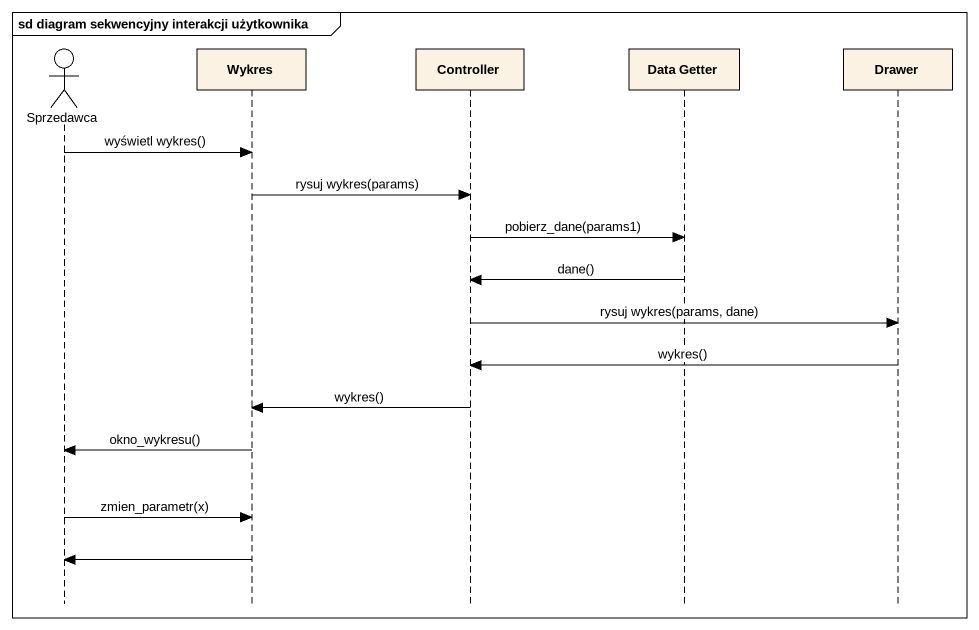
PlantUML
@startuml
mainframe sd diagram sekwencyjny interakcji użytkownika
hide footbox
actor Sprzedawca
participant Wykres
participant Controller
participant "Data Getter" as Data_Getter
participant Drawer

Sprzedawca -> Wykres : wyświetl wykres()
Wykres -> Controller : rysuj wykres(params)
Controller -> Data_Getter : pobierz_dane(params1)
Data_Getter -> Controller : dane()
Controller -> Drawer : rysuj wykres(params, dane)
Drawer -> Controller : wykres()
Controller -> Wykres : wykres()
Wykres -> Sprzedawca : okno_wykresu()
Sprzedawca -> Wykres : zmien_parametr(x)
Wykres -> Sprzedawca
@enduml
